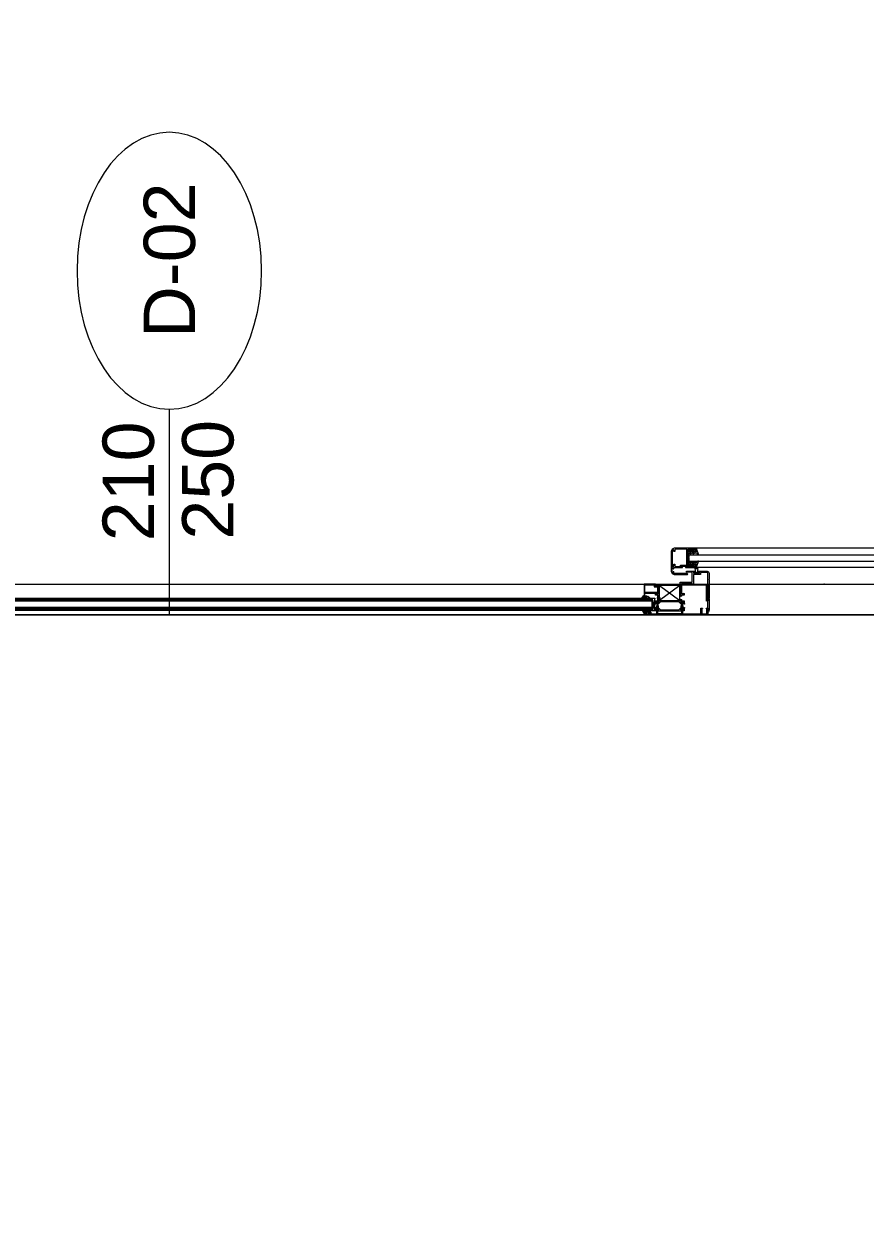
# Model space of a CAD drawing. Extents: x -1299 to 23780, y -3010 to 8106.
# Drawn here: x 20574.3 to 20738.2, y 2246.8 to 2480 of the extents above; entities that cross this region are included whole.
import ezdxf
from ezdxf.enums import TextEntityAlignment as Align
from ezdxf.xclip import XClip

# ---------------------------------------------------------------- set-up
doc = ezdxf.new("R2010")
doc.units = 0
doc.header["$LTSCALE"] = 25
doc.header["$MEASUREMENT"] = 0
doc.header["$XCLIPFRAME"] = 0
doc.layers.get('0').update_dxf_attribs({"color": 9, "lineweight": 9})
for name, color, linetype, lineweight in [('06C', 9, 'Continuous', 9), ('06D', 9, 'Continuous', 9), ('09', 9, 'Continuous', 9), ('10', 9, 'Continuous', 9), ('15', 9, 'Continuous', 9), ('22', 8, 'Continuous', 9), ('35', 9, 'Continuous', 9), ('40', 9, 'Continuous', 9), ('40B', 9, 'Continuous', 9), ('KHZEP1$0$ESTUDIO', 9, 'Continuous', 9)]:
    doc.layers.add(name, color=color, linetype=linetype, lineweight=lineweight)
doc.styles.add('Arial', font='arial.ttf', dxfattribs={"height": 2.5})
doc.styles.add('DEBI-BLOCK', font='arial.ttf', dxfattribs={"width": 0.8})
pattern_1 = [(45, (-20803.0235, -2385.420697), (-0.01767766953, 0.05303300859), [0, -0.05])]

# ---------------------------------------------------------------- blocks, each defined once
blk = doc.blocks.new('p-m-mekanik')
at = {"layer": '40'}
blk.add_lwpolyline([(1289.75, 170.69, 0.000003), (1289.75, 257.22)], format="xyb", dxfattribs=at)
at = {"style": 'DEBI-BLOCK', "width": 0.75, "flags": 8}
for tag, p in [('-', (399.97, 1627.23)), ('-', (251.72, 1361.56)), ('-', (3296.35, 465.16)), ('DEBI', (3296.35, 452.46))]:
    blk.add_attdef(tag, text='', height=13, rotation=90, dxfattribs=at).set_placement(p, align=Align.BOTTOM_RIGHT)
at = {"style": 'DEBI-BLOCK', "width": 0.75, "flags": 9}
for p in [(402.57, 1610.63), (3298.95, 448.56)]:
    blk.add_attdef('ID', text='', height=3.9, rotation=90, dxfattribs=at).set_placement(p, align=Align.MIDDLE)
at = {"style": 'DEBI-BLOCK', "width": 0.75, "flags": 8}
blk.add_attdef('KESITY', text='', height=13, rotation=90, dxfattribs=at).set_placement((3279.01, 503.33), align=Align.TOP_LEFT)
at = {"style": 'DEBI-BLOCK', "width": 0.8, "flags": 8}
blk.add_attdef('X', text='', height=13, rotation=90, dxfattribs=at).set_placement((3279.01, 499.49), align=Align.TOP_CENTER)
at = {"style": 'DEBI-BLOCK', "width": 0.75, "flags": 8}
blk.add_attdef('KESITX', text='', height=13, rotation=90, dxfattribs=at).set_placement((3279.01, 495.54), align=Align.TOP_RIGHT)
blk = doc.blocks.new('0_doorno')
blk.add_lwpolyline([(4.5, 0), (12.5, 0)])
blk.add_ellipse((-0.891, 0), major_axis=(-5.391, 0), ratio=0.666667)
at = {"style": 'Arial'}
blk.add_attdef('YUKSEKLIK', text='', height=2, dxfattribs=at).set_placement((5, 12.3), align=Align.TOP_LEFT)
blk.add_attdef('KAPINO', text='', height=2, dxfattribs=at).set_placement((0, 0), align=Align.MIDDLE)
blk.add_attdef('GENISLIK', text='', height=2, dxfattribs=at).set_placement((5, -3.789), align=Align.BOTTOM_LEFT)
blk = doc.blocks.new('KAPI KODLARI ÇATI KATI')
at = {"layer": '22'}
ref = blk.add_blockref('0_doorno', (20602.65, 2427.5), dxfattribs=dict(at, xscale=-5, yscale=5, zscale=5, rotation=90))
ref.add_attrib('KAPINO', 'D-02', dxfattribs={"layer": '0', "height": 10, "rotation": 90, "style": 'Arial'}).set_placement((20602.66, 2434.01), align=Align.MIDDLE)
ref.add_attrib('GENISLIK', '210', dxfattribs={"layer": '0', "height": 10, "rotation": 90, "style": 'Arial'}).set_placement((20602.65, 2379.33), align=Align.BOTTOM_LEFT)
ref.add_attrib('YUKSEKLIK', '250', dxfattribs={"layer": '0', "height": 10, "rotation": 90, "style": 'Arial'}).set_placement((20605.15, 2379.63), align=Align.TOP_LEFT)
blk = doc.blocks.new('KHZEP1', base_point=(541, 362.5))
for p, q in [((341.3, 344.2), (340.2, 337.9)), ((340.2, 337.9), (344.3, 337.9)), ((344.3, 337.9), (343.4, 344.2))]:
    blk.add_line(p, q)
at = {"linetype": 'Continuous', "flags": 128}
blk.add_lwpolyline([(344.3, 344), (344.3, 342.5), (358.8, 342.5, 0.414214), (361.8, 345.5), (361.8, 354.5), (361.3, 355), (361.8, 355.5), (361.8, 384), (361.3, 384.5), (361.8, 385), (361.8, 402.5), (360.9, 405.7, 0.344151), (360, 406.5), (359.8, 406.5), (359.8, 345.5, -0.414214), (358.8, 344.5), (348.8, 344.5), (348.8, 346.5, 0.414214), (347.8, 347.5), (337.8, 347.5), (337.8, 362.5), (335.8, 362.5), (335.8, 361.5), (318.8, 361.5), (318.8, 362.5), (316.8, 362.5), (316.8, 359.5), (321.3, 359.5), (321.8, 360), (322.3, 359.5), (335.8, 359.5), (335.8, 344), (326.8, 344), (326.8, 342.5), (340.3, 342.5), (340.3, 344), (337.8, 344), (337.8, 345.3), (346.8, 345.3), (346.8, 344)], format="xyb", close=True, dxfattribs=at)
blk.add_lwpolyline([(339, 345.3), (339, 344.2), (345.5, 344.2), (345.5, 345.3)], close=True)
at = {"layer": 'KHZEP1$0$ESTUDIO'}
blk.add_point((541, 362.5), dxfattribs=at)
blk = doc.blocks.new('p-fk-01')
at = {"layer": '10'}
for p, q in [((1.93, -8.57), (2.04, -7.79)), ((2.45, -8.57), (1.93, -8.57)), ((2.31, -7.79), (2.45, -8.57))]:
    blk.add_line(p, q, dxfattribs=at)
for points in [[(1.94, -7.81), (1.94, -8), (0.12, -8, -0.414214), (-0.25, -7.62), (-0.25, -6.5), (-0.19, -6.44), (-0.25, -6.38), (-0.25, -2.81), (-0.19, -2.75), (-0.25, -2.69), (-0.25, -0.5), (-0.15, -0.09, -0.344151), (-0.03, 0), (0, 0), (0, -7.62, 0.414214), (0.12, -7.75), (1.38, -7.75), (1.38, -7.5, -0.414214), (1.5, -7.38), (2.75, -7.38), (2.75, -5.5), (3, -5.5), (3, -5.62), (5.12, -5.62), (5.12, -5.5), (5.37, -5.5), (5.37, -5.88), (4.81, -5.88), (4.75, -5.81), (4.69, -5.88), (3, -5.88), (3, -7.81), (4.12, -7.81), (4.12, -8), (2.44, -8), (2.44, -7.81), (2.75, -7.81), (2.75, -7.65), (1.62, -7.65), (1.62, -7.81)], [(-202.12, -12.25), (-202.12, -12.5), (-206.37, -12.5, -0.414214), (-207.12, -11.75), (-207.12, -10.69), (-207.06, -10.62), (-207.12, -10.56), (-207.12, -9.31), (-207.06, -9.25), (-207.12, -9.19), (-207.12, -8.12, -0.414214), (-206.37, -7.38), (-203.97, -7.38, -1), (-203.97, -7.56), (-206.37, -7.56, 0.085164), (-206.56, -7.59), (-206.56, -7.87, -1), (-206.69, -7.87), (-206.69, -7.72, 0.63755), (-206.74, -7.69, 0.221337), (-206.94, -8.12), (-206.94, -8.62, 1), (-206.69, -8.62), (-206.69, -8.56, -1), (-206.56, -8.56), (-206.56, -8.62, 0.414214), (-206.44, -8.75), (-204.94, -8.75, -1), (-204.94, -8.87), (-205.06, -8.87, 1), (-205.06, -9), (-204.63, -9), (-204.59, -9.04), (-204.56, -9), (-204.12, -9, 1), (-204.12, -8.87), (-204.25, -8.87, -1), (-204.25, -8.75), (-202.12, -8.75), (-202.12, -9, -0.414214), (-202.25, -9.12), (-202.37, -9.12), (-202.37, -9, 0.414214), (-202.44, -8.94), (-203, -8.94), (-203, -9, -0.414214), (-203.12, -9.12), (-203.25, -9.12), (-203.25, -9, 0.414214), (-203.31, -8.94), (-203.81, -8.94, 0.414214), (-203.87, -9), (-203.87, -12.25, 0.414214), (-203.81, -12.31), (-203.31, -12.31, 0.414214), (-203.25, -12.25), (-203.25, -12.12), (-203.12, -12.12, -0.414214), (-203, -12.25), (-203, -12.31), (-202.44, -12.31, 0.414214), (-202.37, -12.25), (-202.37, -12.12), (-202.25, -12.12, -0.414214)], [(-206.78, -12.14, -0.196262), (-206.94, -11.75), (-206.94, -9.06, -0.414214), (-206.81, -8.94), (-206.69, -8.94, -0.414214), (-206.56, -9.06), (-206.56, -9.37), (-206.37, -9.37), (-206.37, -9.06, -0.414214), (-206.25, -8.94), (-205.37, -8.94, -0.414214), (-205.31, -9), (-205.31, -9.12, 0.414214), (-205.25, -9.19), (-204.19, -9.19, -0.414214), (-204.06, -9.31), (-204.06, -12.19, -0.414214), (-204.19, -12.31), (-206.25, -12.31, -0.414214), (-206.37, -12.19), (-206.37, -11.87), (-206.56, -11.87), (-206.56, -12.06, -0.671875)], [(-202.29, -12.37, -0.414214), (-202.31, -12.35), (-202.31, -12.25), (-202.44, -12.25), (-202.44, -12.37), (-202.75, -12.25), (-203.5, -12.25), (-203.81, -11.94), (-203.81, -11.75), (-203.87, -11.69), (-203.81, -11.62), (-203.81, -11.56), (-203.87, -11.5), (-203.81, -11.44), (-203.81, -11.37), (-203.87, -11.31), (-203.81, -11.25), (-203.81, -11.19), (-203.87, -11.12), (-203.81, -11.06), (-203.81, -10.79, -0.377964), (-203.81, -10.46), (-203.81, -9.94), (-203.87, -9.87), (-203.81, -9.81), (-203.81, -9.31), (-203.5, -9), (-202.75, -9), (-202.44, -8.87), (-202.44, -9), (-202.31, -9), (-202.31, -8.9, -0.414214), (-202.29, -8.87), (-202.26, -8.87, -0.339454), (-202.08, -9.01), (-201.81, -9.89, -1), (-201.98, -9.94), (-201.99, -9.89, 0.330788), (-202.35, -9.62), (-202.56, -9.62), (-202.8, -9.86, -1), (-202.87, -9.78), (-202.72, -9.62), (-203.06, -9.62), (-203.3, -9.86, -1), (-203.37, -9.78), (-203.22, -9.62), (-203.62, -9.62), (-203.62, -10.46, 0.377964), (-203.62, -10.79), (-203.62, -11.62), (-203.22, -11.62), (-203.37, -11.47, -1), (-203.3, -11.39), (-203.06, -11.62), (-202.72, -11.62), (-202.87, -11.47, -1), (-202.8, -11.39), (-202.56, -11.62), (-202.35, -11.62, 0.330788), (-201.99, -11.36), (-201.98, -11.31, -1), (-201.81, -11.36), (-202.08, -12.24, -0.339454), (-202.26, -12.37)], [(-104.84, -8.87, -0.414214), (-104.81, -8.9), (-104.81, -9), (-104.69, -9), (-104.69, -8.87), (-104.37, -9), (-103.62, -9), (-103.31, -9.31), (-103.31, -9.5), (-103.25, -9.56), (-103.31, -9.62), (-103.31, -9.69), (-103.25, -9.75), (-103.31, -9.81), (-103.31, -9.87), (-103.25, -9.94), (-103.31, -10), (-103.31, -10.06), (-103.25, -10.12), (-103.31, -10.19), (-103.31, -10.46, -0.377964), (-103.31, -10.79), (-103.31, -11.31), (-103.25, -11.37), (-103.31, -11.44), (-103.31, -11.94), (-103.62, -12.25), (-104.37, -12.25), (-104.69, -12.37), (-104.69, -12.25), (-104.81, -12.25), (-104.81, -12.35, -0.414214), (-104.84, -12.37), (-104.87, -12.37, -0.339454), (-105.05, -12.24), (-105.31, -11.36, -1), (-105.14, -11.31), (-105.13, -11.36, 0.330788), (-104.77, -11.62), (-104.56, -11.62), (-104.33, -11.39, -1), (-104.25, -11.47), (-104.41, -11.62), (-104.06, -11.62), (-103.83, -11.39, -1), (-103.75, -11.47), (-103.91, -11.62), (-103.5, -11.62), (-103.5, -10.79, 0.377964), (-103.5, -10.46), (-103.5, -9.62), (-103.91, -9.62), (-103.75, -9.78, -1), (-103.83, -9.86), (-104.06, -9.62), (-104.41, -9.62), (-104.25, -9.78, -1), (-104.33, -9.86), (-104.56, -9.62), (-104.77, -9.62, 0.330788), (-105.13, -9.89), (-105.14, -9.94, -1), (-105.31, -9.89), (-105.05, -9.01, -0.339454), (-104.87, -8.87)], [(-103.31, -12.31), (-103.81, -12.31, -0.414214), (-103.87, -12.25), (-103.87, -12.12), (-104, -12.12, 0.414214), (-104.12, -12.25), (-104.12, -12.31), (-104.69, -12.31, -0.414214), (-104.75, -12.25), (-104.75, -12.12), (-104.87, -12.12, 0.414214), (-105, -12.25), (-105, -12.5), (-100.74, -12.5, 0.365977), (-100, -11.87), (-100.5, -11.87), (-100.5, -11.53, 0.414214), (-100.56, -11.47), (-100.62, -11.47, 0.414214), (-100.69, -11.53), (-100.69, -11.69), (-101.06, -11.69), (-101.06, -11.31, 0.414214), (-101.12, -11.25), (-101.19, -11.25, 0.414214), (-101.25, -11.31), (-101.25, -11.49), (-101.21, -11.53), (-101.25, -11.57), (-101.25, -11.75, 0.414214), (-101.12, -11.87), (-100.75, -11.87, -0.414214), (-100.69, -11.94, 0.414214), (-100.56, -12.06), (-100.51, -12.06, -0.760399), (-100.48, -12.18, -0.136106), (-100.74, -12.25), (-102.81, -12.25, -0.414214), (-102.94, -12.12), (-102.94, -9.12, -0.414214), (-102.81, -9), (-100.74, -9, -0.136106), (-100.48, -9.07, -0.760399), (-100.51, -9.19), (-100.56, -9.19, 0.414214), (-100.69, -9.31, -0.414214), (-100.75, -9.37), (-101.12, -9.37, 0.414214), (-101.25, -9.5), (-101.25, -9.94, 0.414214), (-101.19, -10), (-101.12, -10, 0.414214), (-101.06, -9.94), (-101.06, -9.56), (-100.69, -9.56), (-100.69, -9.72, 0.414214), (-100.62, -9.78), (-100.56, -9.78, 0.414214), (-100.5, -9.72), (-100.5, -9.37), (-100, -9.37, 0.365977), (-100.74, -8.75), (-105, -8.75), (-105, -9, 0.414214), (-104.87, -9.12), (-104.75, -9.12), (-104.75, -9, -0.414214), (-104.69, -8.94), (-104.12, -8.94), (-104.12, -9, 0.414214), (-104, -9.12), (-103.87, -9.12), (-103.87, -9, -0.414214), (-103.81, -8.94), (-103.31, -8.94, -0.414214), (-103.25, -9), (-103.25, -12.25, -0.414214)], [(-96.69, -12.31), (-96.19, -12.31, 0.414214), (-96.12, -12.25), (-96.12, -12.12), (-96, -12.12, -0.414214), (-95.87, -12.25), (-95.87, -12.31), (-95.31, -12.31, 0.414214), (-95.25, -12.25), (-95.25, -12.12), (-95.12, -12.12, -0.414214), (-95, -12.25), (-95, -12.5), (-99.26, -12.5, -0.365977), (-100, -11.87), (-99.5, -11.87), (-99.5, -11.53, -0.414214), (-99.44, -11.47), (-99.37, -11.47, -0.414214), (-99.31, -11.53), (-99.31, -11.69), (-98.94, -11.69), (-98.94, -11.31, -0.414214), (-98.87, -11.25), (-98.81, -11.25, -0.414214), (-98.75, -11.31), (-98.75, -11.49), (-98.79, -11.53), (-98.75, -11.57), (-98.75, -11.75, -0.414214), (-98.87, -11.87), (-99.25, -11.87, 0.414214), (-99.31, -11.94, -0.414214), (-99.44, -12.06), (-99.49, -12.06, 0.760399), (-99.52, -12.18, 0.136106), (-99.26, -12.25), (-97.19, -12.25, 0.414214), (-97.06, -12.12), (-97.06, -9.12, 0.414214), (-97.19, -9), (-99.26, -9, 0.136106), (-99.52, -9.07, 0.760399), (-99.49, -9.19), (-99.44, -9.19, -0.414214), (-99.31, -9.31, 0.414214), (-99.25, -9.37), (-98.87, -9.37, -0.414214), (-98.75, -9.5), (-98.75, -9.94, -0.414214), (-98.81, -10), (-98.87, -10, -0.414214), (-98.94, -9.94), (-98.94, -9.56), (-99.31, -9.56), (-99.31, -9.72, -0.414214), (-99.37, -9.78), (-99.44, -9.78, -0.414214), (-99.5, -9.72), (-99.5, -9.37), (-100, -9.37, -0.365977), (-99.26, -8.75), (-95, -8.75), (-95, -9, -0.414214), (-95.12, -9.12), (-95.25, -9.12), (-95.25, -9, 0.414214), (-95.31, -8.94), (-95.87, -8.94), (-95.87, -9, -0.414214), (-96, -9.12), (-96.12, -9.12), (-96.12, -9, 0.414214), (-96.19, -8.94), (-96.69, -8.94, 0.414214), (-96.75, -9), (-96.75, -12.25, 0.414214)], [(-95.16, -12.37, -0.414214), (-95.19, -12.35), (-95.19, -12.25), (-95.31, -12.25), (-95.31, -12.37), (-95.62, -12.25), (-96.37, -12.25), (-96.69, -11.94), (-96.69, -11.75), (-96.75, -11.69), (-96.69, -11.62), (-96.69, -11.56), (-96.75, -11.5), (-96.69, -11.44), (-96.69, -11.37), (-96.75, -11.31), (-96.69, -11.25), (-96.69, -11.19), (-96.75, -11.12), (-96.69, -11.06), (-96.69, -10.79, -0.377964), (-96.69, -10.46), (-96.69, -9.94), (-96.75, -9.87), (-96.69, -9.81), (-96.69, -9.31), (-96.37, -9), (-95.62, -9), (-95.31, -8.87), (-95.31, -9), (-95.19, -9), (-95.19, -8.9, -0.414214), (-95.16, -8.87), (-95.13, -8.87, -0.339454), (-94.95, -9.01), (-94.69, -9.89, -1), (-94.86, -9.94), (-94.87, -9.89, 0.330788), (-95.23, -9.62), (-95.44, -9.62), (-95.67, -9.86, -1), (-95.75, -9.78), (-95.59, -9.62), (-95.94, -9.62), (-96.17, -9.86, -1), (-96.25, -9.78), (-96.09, -9.62), (-96.5, -9.62), (-96.5, -10.46, 0.377964), (-96.5, -10.79), (-96.5, -11.62), (-96.09, -11.62), (-96.25, -11.47, -1), (-96.17, -11.39), (-95.94, -11.62), (-95.59, -11.62), (-95.75, -11.47, -1), (-95.67, -11.39), (-95.44, -11.62), (-95.23, -11.62, 0.330788), (-94.87, -11.36), (-94.86, -11.31, -1), (-94.69, -11.36), (-94.95, -12.24, -0.339454), (-95.13, -12.37)], [(2.29, -8.87, -0.414214), (2.31, -8.9), (2.31, -9), (2.44, -9), (2.44, -8.87), (2.75, -9), (3.5, -9), (3.81, -9.31), (3.81, -9.5), (3.87, -9.56), (3.81, -9.62), (3.81, -9.69), (3.87, -9.75), (3.81, -9.81), (3.81, -9.87), (3.87, -9.94), (3.81, -10), (3.81, -10.06), (3.87, -10.12), (3.81, -10.19), (3.81, -10.46, -0.377964), (3.81, -10.79), (3.81, -11.31), (3.87, -11.37), (3.81, -11.44), (3.81, -11.94), (3.5, -12.25), (2.75, -12.25), (2.44, -12.37), (2.44, -12.25), (2.31, -12.25), (2.31, -12.35, -0.414214), (2.29, -12.37), (2.26, -12.37, -0.339454), (2.08, -12.24), (1.81, -11.36, -1), (1.98, -11.31), (1.99, -11.36, 0.330788), (2.35, -11.62), (2.56, -11.62), (2.8, -11.39, -1), (2.87, -11.47), (2.72, -11.62), (3.06, -11.62), (3.3, -11.39, -1), (3.37, -11.47), (3.22, -11.62), (3.62, -11.62), (3.62, -10.79, 0.377964), (3.62, -10.46), (3.62, -9.62), (3.22, -9.62), (3.37, -9.78, -1), (3.3, -9.86), (3.06, -9.62), (2.72, -9.62), (2.87, -9.78, -1), (2.8, -9.86), (2.56, -9.62), (2.35, -9.62, 0.330788), (1.99, -9.89), (1.98, -9.94, -1), (1.81, -9.89), (2.08, -9.01, -0.339454), (2.26, -8.87)], [(2.12, -12.25), (2.12, -12.5), (6.37, -12.5, 0.414214), (7.12, -11.75), (7.12, -10.69), (7.06, -10.62), (7.12, -10.56), (7.12, -9.31), (7.06, -9.25), (7.12, -9.19), (7.12, -8.12, 0.414214), (6.37, -7.38), (3.97, -7.38, 1), (3.97, -7.56), (6.37, -7.56, -0.085164), (6.56, -7.59), (6.56, -7.87, 1), (6.69, -7.87), (6.69, -7.72, -0.63755), (6.74, -7.69, -0.221337), (6.94, -8.12), (6.94, -8.62, -1), (6.69, -8.62), (6.69, -8.56, 1), (6.56, -8.56), (6.56, -8.62, -0.414214), (6.44, -8.75), (4.94, -8.75, 1), (4.94, -8.87), (5.06, -8.87, -1), (5.06, -9), (4.63, -9), (4.59, -9.04), (4.56, -9), (4.12, -9, -1), (4.12, -8.87), (4.25, -8.87, 1), (4.25, -8.75), (2.12, -8.75), (2.12, -9, 0.414214), (2.25, -9.12), (2.37, -9.12), (2.37, -9, -0.414214), (2.44, -8.94), (3, -8.94), (3, -9, 0.414214), (3.12, -9.12), (3.25, -9.12), (3.25, -9, -0.414214), (3.31, -8.94), (3.81, -8.94, -0.414214), (3.87, -9), (3.87, -12.25, -0.414214), (3.81, -12.31), (3.31, -12.31, -0.414214), (3.25, -12.25), (3.25, -12.12), (3.12, -12.12, 0.414214), (3, -12.25), (3, -12.31), (2.44, -12.31, -0.414214), (2.37, -12.25), (2.37, -12.12), (2.25, -12.12, 0.414214)], [(6.78, -12.14, 0.196262), (6.94, -11.75), (6.94, -9.06, 0.414214), (6.81, -8.94), (6.69, -8.94, 0.414214), (6.56, -9.06), (6.56, -9.37), (6.37, -9.37), (6.37, -9.06, 0.414214), (6.25, -8.94), (5.37, -8.94, 0.414214), (5.31, -9), (5.31, -9.12, -0.414214), (5.25, -9.19), (4.19, -9.19, 0.414214), (4.06, -9.31), (4.06, -12.19, 0.414214), (4.19, -12.31), (6.25, -12.31, 0.414214), (6.37, -12.19), (6.37, -11.87), (6.56, -11.87), (6.56, -12.06, 0.671875)]]:
    blk.add_lwpolyline(points, format="xyb", close=True, dxfattribs=at)
for points in [[(-203.56, -9.31), (-203.56, -9.44), (-203.19, -9.44), (-203.19, -9.19), (-203.44, -9.19)], [(-203.03, -9.44), (-202.66, -9.44), (-202.66, -9.19), (-203.03, -9.19)], [(-202.5, -9.44), (-202.12, -9.44), (-202.19, -9.19), (-202.5, -9.19)], [(-105, -9.44), (-104.62, -9.44), (-104.62, -9.19), (-104.93, -9.19)], [(-104.47, -9.44), (-104.09, -9.44), (-104.09, -9.19), (-104.47, -9.19)], [(-103.69, -9.19), (-103.56, -9.31), (-103.56, -9.44), (-103.94, -9.44), (-103.94, -9.19)], [(-96.44, -9.31), (-96.44, -9.44), (-96.06, -9.44), (-96.06, -9.19), (-96.31, -9.19)], [(-95.91, -9.44), (-95.53, -9.44), (-95.53, -9.19), (-95.91, -9.19)], [(-95.37, -9.44), (-95, -9.44), (-95.07, -9.19), (-95.37, -9.19)], [(2.6, -7.65), (2.6, -7.79), (1.78, -7.79), (1.78, -7.65)], [(2.12, -9.44), (2.5, -9.44), (2.5, -9.19), (2.19, -9.19)], [(2.66, -9.44), (3.03, -9.44), (3.03, -9.19), (2.66, -9.19)], [(3.44, -9.19), (3.56, -9.31), (3.56, -9.44), (3.19, -9.44), (3.19, -9.19)], [(-99.79, -10.54), (-99.72, -10.51), (-99.61, -10.47), (-99.54, -10.41), (-99.51, -10.36), (-99.52, -10.3), (-100.09, -9.86), (-100.09, -9.41), (-100.47, -9.41), (-100.47, -9.86), (-100.72, -9.86), (-100.72, -9.63), (-100.75, -9.62), (-100.8, -9.63), (-101.04, -9.88), (-101.04, -11.44), (-100.8, -11.68), (-100.75, -11.69), (-100.72, -11.68), (-100.72, -11.46), (-100.47, -11.46), (-100.47, -11.84), (-100.09, -11.84), (-100.04, -11.56), (-100.04, -11.37), (-100.21, -11.33), (-100.39, -11.26), (-100.47, -11.21), (-100.57, -11.1), (-100.65, -10.98), (-100.66, -10.89), (-100.65, -10.77), (-100.61, -10.7), (-100.54, -10.67), (-100.19, -10.64), (-99.93, -10.58)], [(-100.21, -10.71), (-100.28, -10.74), (-100.39, -10.78), (-100.46, -10.84), (-100.49, -10.89), (-100.48, -10.95), (-99.91, -11.39), (-99.91, -11.84), (-99.53, -11.84), (-99.53, -11.39), (-99.28, -11.39), (-99.28, -11.62), (-99.25, -11.63), (-99.2, -11.62), (-98.96, -11.37), (-98.96, -9.81), (-99.2, -9.57), (-99.25, -9.56), (-99.28, -9.57), (-99.28, -9.79), (-99.53, -9.79), (-99.53, -9.41), (-99.91, -9.41), (-99.96, -9.69), (-99.96, -9.88), (-99.79, -9.92), (-99.61, -9.99), (-99.53, -10.04), (-99.43, -10.15), (-99.35, -10.27), (-99.34, -10.36), (-99.35, -10.48), (-99.39, -10.55), (-99.46, -10.58), (-99.81, -10.61), (-100.07, -10.67)], [(-203.44, -12.06), (-203.56, -11.94), (-203.56, -11.81), (-203.19, -11.81), (-203.19, -12.06)], [(-202.66, -11.81), (-203.03, -11.81), (-203.03, -12.06), (-202.66, -12.06)], [(-202.12, -11.81), (-202.5, -11.81), (-202.5, -12.06), (-202.19, -12.06)], [(-104.62, -11.81), (-105, -11.81), (-104.93, -12.06), (-104.62, -12.06)], [(-104.09, -11.81), (-104.47, -11.81), (-104.47, -12.06), (-104.09, -12.06)], [(-103.56, -11.94), (-103.56, -11.81), (-103.94, -11.81), (-103.94, -12.06), (-103.69, -12.06)], [(-96.31, -12.06), (-96.44, -11.94), (-96.44, -11.81), (-96.06, -11.81), (-96.06, -12.06)], [(-95.53, -11.81), (-95.91, -11.81), (-95.91, -12.06), (-95.53, -12.06)], [(-95, -11.81), (-95.37, -11.81), (-95.37, -12.06), (-95.07, -12.06)], [(2.5, -11.81), (2.12, -11.81), (2.19, -12.06), (2.5, -12.06)], [(3.03, -11.81), (2.66, -11.81), (2.66, -12.06), (3.03, -12.06)], [(3.56, -11.94), (3.56, -11.81), (3.19, -11.81), (3.19, -12.06), (3.44, -12.06)]]:
    blk.add_lwpolyline(points, close=True, dxfattribs=at)
at = {"layer": '15'}
for p, q in [((-105, -8.75), (-202.12, -8.75)), ((-95, -8.75), (2.12, -8.75)), ((-203.48, -9.98), (-103.62, -9.98)), ((-203.48, -11.23), (-103.62, -11.23)), ((-103.62, -9.98), (-103.62, -11.23)), ((-96.38, -9.98), (-96.38, -11.23)), ((3.48, -9.98), (-96.38, -9.98)), ((3.48, -11.23), (-96.38, -11.23)), ((3.48, -9.98), (3.48, -11.23)), ((-105, -12.5), (-202.12, -12.5)), ((-95, -12.5), (2.12, -12.5))]:
    blk.add_line(p, q, dxfattribs=at)
at = {"layer": '10', "xscale": 0.125, "yscale": 0.125, "zscale": 0.125}
blk.add_blockref('KHZEP1', (-177.34, -5.5), dxfattribs=at)
blk = doc.blocks.new('*U174')
at = {"layer": '09'}
h = blk.add_hatch(dxfattribs=at)
h.set_pattern_fill('_USER', color=256, scale=0.2, style=0, pattern_type=0)
h.set_pattern_definition([(0, (187.36, -0.4), (0, -0.2), [])])
h.paths.add_polyline_path([(0, -0.6), (187.36, -0.6), (187.36, 0), (0, 0)])
h = blk.add_hatch(dxfattribs=at)
h.set_pattern_fill('_USER', color=256, scale=0.2, style=0, pattern_type=0)
h.set_pattern_definition([(0, (187.36, -2.1), (0, -0.2), [])])
h.paths.add_polyline_path([(0, -2.4), (187.36, -2.4), (187.36, -1.8), (0, -1.8)])
at = {"layer": '15'}
for points in [[(0, -0.6), (187.36, -0.6), (187.36, 0), (0, 0)], [(0, -2.4), (187.36, -2.4), (187.36, -1.8), (0, -1.8)]]:
    blk.add_lwpolyline(points, close=True, dxfattribs=at)
blk = doc.blocks.new('*X151')
for p, q in [((1, 6.3), (1.3, 6.6)), ((3.8, 3.3), (1.2, 5.9)), ((1.6, 5.1), (2.3, 5.9)), ((2.2, 4), (3.3, 5)), ((2.9, 2.9), (4.9, 4.9)), ((3.7, 1.9), (3.8, 2)), ((5.3, 3.5), (3.9, 4.9)), ((4.8, 5.8), (4.1, 6.6)), ((4.2, 5.9), (4.8, 6.6)), ((5.3, 3.5), (6.7, 4.9)), ((5.7, 5.7), (6.5, 6.5)), ((8.4, 2.2), (5.7, 4.9)), ((6.8, 5.6), (5.9, 6.5)), ((7.8, 1), (6.5, 2.3)), ((6.7, 1.4), (10.4, 5.1)), ((6.8, 3.3), (8.4, 4.9)), ((7.2, 0.1), (7.8, 0.7)), ((7.3, 5.5), (8.2, 6.4)), ((9.5, 2.9), (7.5, 4.9)), ((8.8, 5.3), (7.7, 6.4)), ((8.8, 5.3), (9.6, 6)), ((11.4, 2.8), (9.1, 5.1)), ((10.1, 3), (12, 4.9)), ((14.1, 1.8), (11, 4.9)), ((11.8, 5.9), (11.1, 6.6)), ((11.3, 6), (11.9, 6.6)), ((11.5, 2.7), (13.7, 4.9)), ((12.4, 1.8), (13.8, 3.2)), ((13.6, 0.6), (12.6, 1.6)), ((12.8, 5.8), (13.6, 6.5)), ((14.2, 3.5), (12.8, 4.9)), ((12.8, 0.5), (14, 1.6)), ((13.8, 5.7), (12.9, 6.6)), ((14.1, 3.5), (16.5, 5.9)), ((14.4, 5.6), (15.3, 6.5)), ((15.8, 3.6), (14.5, 4.9)), ((16.7, 4.5), (14.7, 6.5)), ((16.1, 3.7), (16.6, 4.2))]:
    blk.add_line(p, q)
blk = doc.blocks.new('*X150')
for p, q in [((0.6, 14.7), (1.1, 15.2)), ((4.5, 11.4), (0.8, 15.2)), ((1.3, 0.4), (0.9, 0.9)), ((1, 13.3), (2.1, 14.5)), ((3.3, 10.8), (1, 13.1)), ((1, 1), (3.1, 3.1)), ((1.1, 8.1), (1.6, 8.6)), ((1.3, 11.9), (3.2, 13.8)), ((2, 1.5), (1.5, 2.1)), ((1.6, 10.4), (4.2, 13)), ((4.5, 7.9), (1.6, 10.8)), ((1.9, 8.9), (3.3, 10.4)), ((1.9, 7.2), (3.6, 8.9)), ((4.5, 6.1), (1.9, 8.7)), ((2.7, 2.6), (2, 3.3)), ((4, 4.8), (2.5, 6.4)), ((2.5, 4.3), (4.6, 6.3)), ((2.6, 6.1), (4.4, 8)), ((3.4, 3.6), (2.6, 4.5)), ((4.3, 11.4), (5.2, 12.2))]:
    blk.add_line(p, q)
blk = doc.blocks.new('k-p-02')
at = {"layer": '06D'}
h = blk.add_hatch(dxfattribs=at)
h.set_pattern_fill('DOTS', color=256, scale=0.8, angle=45, style=0)
h.set_pattern_definition(pattern_1)
h.paths.add_polyline_path([(-419.62, -3.57), (-419.62, -4.15), (-419.52, -4.32), (-420.02, -4.32), (-419.92, -4.15), (-419.92, -3.57), (-419.92, -2.99), (-420.02, -2.83), (-419.52, -2.83), (-419.62, -2.99)])
h = blk.add_hatch(dxfattribs=at)
h.set_pattern_fill('DOTS', color=256, scale=0.8, angle=45, style=0)
h.set_pattern_definition(pattern_1)
h.paths.add_polyline_path([(-414.85, -4.16), (-414.75, -4.33), (-415.25, -4.33), (-415.15, -4.16), (-415.15, -3.58), (-415.15, -3), (-415.25, -2.83), (-414.75, -2.83), (-414.85, -3), (-414.85, -3.58)])
at = {"layer": '09'}
h = blk.add_hatch(dxfattribs=at)
h.set_pattern_fill('ANSI31', color=256, scale=0.75, style=0)
h.set_pattern_definition([(45, (-20417.62092, -2376.32653), (-0.06629126074, 0.06629126074), [])])
h.paths.add_polyline_path([(-422.38, -5.33), (-422.38, -4.94), (-422.37, -4.94), (-422.36, -4.93), (-422.36, -4.78), (-422.14, -4.78, -0.414214), (-422.08, -4.84), (-422.08, -4.9), (-422.23, -4.9), (-422.23, -5.15), (-421.23, -5.15), (-421.23, -4.9), (-421.38, -4.9), (-421.38, -4.84, -0.414214), (-421.32, -4.78), (-421.08, -4.78), (-421.08, -5.13), (-419.88, -5.13), (-419.88, -4.53), (-420.18, -4.53), (-420.18, -4.18), (-420.15, -4.13), (-420.26, -4.01, -0.198912), (-420.27, -4), (-420.27, -3.95, -0.414214), (-420.25, -3.93), (-420.12, -3.93, -0.198912), (-420.1, -3.93), (-420.03, -4.01), (-419.99, -4.01, -0.198912), (-419.97, -4.01), (-419.93, -4.06), (-419.93, -4.08), (-420.03, -4.18), (-420.03, -4.28), (-420.03, -4.28, 1), (-420.03, -4.33), (-419.44, -4.33), (-419.59, -4.08), (-419.59, -4.06), (-419.57, -4.02, -0.267949), (-419.55, -4.01), (-419.5, -4.01), (-419.48, -4.01), (-419.17, -4.33), (-417.4, -4.33), (-415.57, -4.33), (-415.25, -4.01), (-415.24, -4.01), (-415.19, -4.01, -0.267949), (-415.17, -4.02), (-415.15, -4.05), (-415.15, -4.08), (-415.29, -4.33), (-414.7, -4.33, 1), (-414.7, -4.28), (-414.71, -4.28), (-414.71, -4.18), (-414.81, -4.08), (-414.81, -4.06), (-414.76, -4.01, -0.198912), (-414.75, -4.01), (-414.71, -4.01), (-414.63, -3.93, -0.198912), (-414.62, -3.93), (-414.49, -3.93, -0.414214), (-414.47, -3.95), (-414.47, -4, -0.198912), (-414.47, -4.01), (-414.59, -4.13), (-414.56, -4.18), (-414.56, -4.53), (-414.88, -4.53), (-414.88, -5.13), (-414.59, -5.13), (-414.59, -5.33), (-417.01, -5.33), (-417.4, -5.33)], flags=17)
h.paths.add_polyline_path([(-422.38, -5.33), (-422.38, -4.78), (-422.14, -4.78, -0.414214), (-422.08, -4.84), (-422.08, -4.9), (-422.23, -4.9), (-422.23, -5.15), (-421.23, -5.15), (-421.23, -4.9), (-421.38, -4.9), (-421.38, -4.84, -0.414214), (-421.32, -4.78), (-421.08, -4.78), (-421.08, -5.13), (-419.88, -5.13), (-419.88, -4.53), (-420.18, -4.53), (-420.18, -4.18), (-420.15, -4.13), (-420.26, -4.01, -0.198912), (-420.27, -4), (-420.27, -3.95, -0.414214), (-420.25, -3.93), (-420.12, -3.93, -0.198912), (-420.1, -3.93), (-420.03, -4.01), (-419.99, -4.01, -0.198912), (-419.97, -4.01), (-419.93, -4.06), (-419.93, -4.08), (-420.03, -4.18), (-420.03, -4.28), (-420.03, -4.28, 1), (-420.03, -4.33), (-419.44, -4.33), (-419.59, -4.08), (-419.59, -4.06), (-419.57, -4.02, -0.267949), (-419.55, -4.01), (-419.5, -4.01), (-419.48, -4.01), (-419.17, -4.33), (-417.4, -4.33), (-415.57, -4.33), (-415.25, -4.01), (-415.24, -4.01), (-415.19, -4.01, -0.267949), (-415.17, -4.02), (-415.15, -4.06), (-415.15, -4.08), (-415.29, -4.33), (-414.7, -4.33, 1), (-414.7, -4.28), (-414.71, -4.28), (-414.71, -4.18), (-414.81, -4.08), (-414.81, -4.06), (-414.76, -4.01, -0.198912), (-414.75, -4.01), (-414.71, -4.01), (-414.63, -3.93, -0.198912), (-414.62, -3.93), (-414.49, -3.93, -0.414214), (-414.47, -3.95), (-414.47, -4, -0.198912), (-414.47, -4.01), (-414.59, -4.13), (-414.56, -4.18), (-414.56, -4.53), (-414.88, -4.53), (-414.88, -5.13), (-414.59, -5.13), (-414.59, -5.33), (-417.01, -5.33), (-417.4, -5.33)], flags=17)
at = {"layer": '06C'}
for points in [[(-607.27, 0.67), (-422.44, 0.67)], [(-422.44, -5.33), (-607.26, -5.33)]]:
    blk.add_lwpolyline(points, dxfattribs=at)
at = {"layer": '06D'}
for p, q in [((-422.41, -4.92), (-422.67, -4.49)), ((-422.42, -4.64), (-422.59, -4.49)), ((-421.86, -4.64), (-422.42, -4.64)), ((-422.36, -4.53), (-422.33, -4.54)), ((-422.33, -4.54), (-422.29, -4.55)), ((-422.29, -4.55), (-421.89, -4.59)), ((-421.89, -4.59), (-421.86, -4.61)), ((-421.86, -4.61), (-421.85, -4.63)), ((-421.85, -4.63), (-421.86, -4.64)), ((-421.78, -4.54), (-421.81, -4.52)), ((-421.76, -4.55), (-421.78, -4.54)), ((-421.75, -4.58), (-421.76, -4.55)), ((-421.74, -4.6), (-421.75, -4.58)), ((-421.72, -4.62), (-421.74, -4.6)), ((-421.71, -4.63), (-421.72, -4.62)), ((-421.69, -4.64), (-421.71, -4.63)), ((-421.23, -4.64), (-421.69, -4.64)), ((-421.64, -4.53), (-421.6, -4.54)), ((-421.6, -4.54), (-421.22, -4.58)), ((-421.21, -4.64), (-421.23, -4.64)), ((-421.22, -4.58), (-421.2, -4.6)), ((-421.2, -4.62), (-421.21, -4.64)), ((-421.2, -4.6), (-421.2, -4.62)), ((-420.02, -2.82), (-419.92, -2.99)), ((-420.02, -2.82), (-419.52, -2.82)), ((-420.02, -4.32), (-419.92, -4.15)), ((-420.02, -4.32), (-419.52, -4.32)), ((-419.92, -2.99), (-419.92, -3.57)), ((-419.92, -4.15), (-419.92, -3.57)), ((-419.52, -2.82), (-419.62, -2.99)), ((-419.62, -3.57), (-419.62, -2.99)), ((-419.62, -3.57), (-419.62, -4.15)), ((-419.52, -4.32), (-419.62, -4.15)), ((-415.25, -2.83), (-414.75, -2.83)), ((-415.25, -2.83), (-415.15, -3)), ((-415.25, -4.33), (-415.15, -4.16)), ((-415.25, -4.33), (-414.75, -4.33)), ((-415.15, -3), (-415.15, -3.58)), ((-415.15, -4.16), (-415.15, -3.58)), ((-414.75, -2.83), (-414.85, -3)), ((-414.85, -3.58), (-414.85, -3)), ((-414.85, -3.58), (-414.85, -4.16)), ((-414.75, -4.33), (-414.85, -4.16)), ((-422.39, -4.94), (-422.41, -4.92)), ((-422.37, -4.94), (-422.39, -4.94)), ((-422.36, -4.93), (-422.37, -4.94)), ((-422.06, -4.78), (-422.36, -4.78)), ((-422.36, -4.78), (-422.36, -4.93)), ((-422.06, -4.9), (-422.11, -4.9)), ((-422.11, -4.9), (-422.04, -5.13)), ((-422.06, -4.9), (-422.06, -4.78)), ((-422.04, -5.13), (-422.02, -5.14)), ((-422.02, -5.14), (-422, -5.13)), ((-422, -5.13), (-421.98, -5.12)), ((-421.46, -5.14), (-421.48, -5.12)), ((-421.45, -5.14), (-421.46, -5.14)), ((-421.43, -5.13), (-421.45, -5.14)), ((-421.33, -4.9), (-421.43, -5.13)), ((-421.38, -4.9), (-421.38, -4.78)), ((-421.38, -4.78), (-421.23, -4.78)), ((-421.38, -4.9), (-421.33, -4.9))]:
    blk.add_line(p, q, dxfattribs=at)
blk.add_lwpolyline([(-422.05, -1.66), (-421.95, -1.64), (-421.79, -1.68), (-421.63, -1.76), (-421.3, -1.98), (-421.26, -2.02), (-421.28, -2.04), (-421.3, -2.04), (-421.71, -1.85), (-421.81, -1.84), (-421.93, -1.87), (-421.98, -1.92), (-422.03, -1.95), (-422.07, -2), (-422.11, -2.03), (-422.16, -2.05), (-422.18, -2.03), (-422.16, -2), (-422.13, -1.97), (-422.12, -1.94), (-422.13, -1.92), (-422.24, -1.94), (-422.38, -1.96), (-422.52, -2), (-422.68, -2.03), (-422.73, -2.05), (-422.76, -2.05), (-422.78, -2.03), (-422.78, -2), (-422.76, -1.96), (-422.46, -1.56), (-422.4, -1.56), (-422.4, -1.78), (-422.18, -1.78), (-422.08, -1.69), (-422.07, -1.68)], close=True, dxfattribs=at)
for centre, radius, start, end in [((-421.23, -4.63), 0.15, 270, 90), ((-421.73, -5.08), 0.253, 351.4886, 188.5114)]:
    blk.add_arc(centre, radius, start, end, dxfattribs=at)
at = {"layer": '09'}
for points in [[(-415.09, -1.72), (-415.29, -1.78)], [(-415.29, -2.26), (-415.09, -2.32)]]:
    blk.add_lwpolyline(points, dxfattribs=at)
at = {"layer": '10', "linetype": 'ByBlock'}
blk.add_line((-419.49, 0.47), (-419.49, -2.32), dxfattribs=at)
at = {"layer": '10'}
for p, q in [((-415.39, 0.35), (-419.39, 0.35)), ((-419.39, 0.35), (-415.39, -2.53)), ((-415.39, 0.35), (-419.39, -2.53)), ((-419.39, -2.53), (-419.39, 0.35)), ((-415.39, -2.53), (-415.39, 0.35)), ((-420.32, -4.47), (-420.82, -2.07)), ((-420.32, -2.07), (-420.82, -4.47)), ((-420.82, -4.47), (-420.82, -2.07)), ((-420.82, -2.07), (-420.32, -2.07)), ((-420.32, -4.47), (-420.32, -2.07)), ((-419.89, -2.02), (-419.2, -2.02)), ((-419.69, -1.57), (-419.69, -2.47)), ((-419.69, -1.77), (-419.49, -1.77)), ((-419.69, -2.27), (-419.49, -2.27)), ((-420.82, -4.47), (-420.32, -4.47)), ((-419.39, -2.53), (-415.39, -2.53))]:
    blk.add_line(p, q, dxfattribs=at)
for points in [[(-419.69, -1.01, 0.414214), (-419.74, -0.96), (-422.24, -0.96), (-422.24, 0.53), (-420.39, 0.53), (-420.39, 0.11), (-419.77, 0.11, 0.414214), (-419.72, 0.16), (-419.72, 0.21), (-419.92, 0.35), (-419.97, 0.26), (-420.24, 0.26), (-420.24, 0.52), (-420.19, 0.52), (-420.19, 0.67), (-422.39, 0.67), (-422.39, -1.78), (-422.24, -1.78), (-422.24, -1.12), (-419.97, -1.12), (-419.97, -1.22), (-419.69, -1.04)], [(-410.24, -4), (-410, -4), (-410, -5.33), (-414.39, -5.33), (-417.03, -5.33), (-417.42, -5.33), (-422.4, -5.33), (-422.4, -4.78), (-422.16, -4.78, -0.414214), (-422.1, -4.84), (-422.1, -4.9), (-422.25, -4.9), (-422.25, -5.15), (-421.25, -5.15), (-421.25, -4.9), (-421.4, -4.9), (-421.4, -4.84, -0.414214), (-421.34, -4.78), (-421.1, -4.78), (-421.1, -5.13), (-419.9, -5.13), (-419.9, -4.53), (-420.2, -4.53), (-420.2, -4.18), (-420.17, -4.13), (-420.28, -4.01, -0.198912), (-420.29, -4), (-420.29, -3.95, -0.414214), (-420.27, -3.93), (-420.14, -3.93, -0.198912), (-420.12, -3.93), (-420.05, -4.01), (-420.01, -4.01, -0.198912), (-419.99, -4.01), (-419.95, -4.06), (-419.95, -4.08), (-420.05, -4.18), (-420.05, -4.28), (-420.06, -4.28, 1), (-420.06, -4.33), (-419.47, -4.33), (-419.61, -4.08), (-419.61, -4.06), (-419.59, -4.02, -0.267949), (-419.57, -4.01), (-419.52, -4.01), (-419.5, -4.01), (-419.19, -4.33), (-417.42, -4.33), (-415.59, -4.33), (-415.28, -4.01), (-415.26, -4.01), (-415.21, -4.01, -0.267949), (-415.19, -4.02), (-415.17, -4.06), (-415.17, -4.08), (-415.32, -4.33), (-414.73, -4.33, 1), (-414.73, -4.28), (-414.73, -4.28), (-414.73, -4.18), (-414.83, -4.08), (-414.83, -4.06), (-414.79, -4.01, -0.198912), (-414.77, -4.01), (-414.73, -4.01), (-414.66, -3.93, -0.198912), (-414.64, -3.93), (-414.51, -3.93, -0.414214), (-414.49, -3.95), (-414.49, -4, -0.198912), (-414.5, -4.01), (-414.61, -4.13), (-414.58, -4.18), (-414.58, -4.53), (-414.9, -4.53), (-414.9, -5.13), (-414.39, -5.13), (-411.3, -5.13), (-411.3, -4), (-411.06, -4, -0.414214), (-411, -4.06), (-411, -4.12), (-411.15, -4.12), (-411.15, -5.15), (-410.15, -5.15), (-410.15, -4.12), (-410.3, -4.12), (-410.3, -4.06)]]:
    blk.add_lwpolyline(points, format="xyb", close=True, dxfattribs=at)
blk.add_lwpolyline([(-415.09, -2.32), (-415.09, -2.63), (-414.59, -2.63), (-414.59, -2.97), (-414.62, -3.03), (-414.51, -3.14, -0.198912), (-414.5, -3.15), (-414.5, -3.21, -0.414214), (-414.52, -3.23), (-414.65, -3.23, -0.198912), (-414.67, -3.22), (-414.74, -3.15), (-414.78, -3.15, -0.198912), (-414.8, -3.14), (-414.84, -3.1), (-414.84, -3.08), (-414.74, -2.98), (-414.74, -2.88), (-414.74, -2.88, 1), (-414.74, -2.83), (-415.32, -2.83), (-415.17, -3.08), (-415.17, -3.1), (-415.19, -3.14, -0.267949), (-415.21, -3.15), (-415.26, -3.15), (-415.28, -3.14), (-415.59, -2.83), (-419.19, -2.83), (-419.5, -3.14), (-419.52, -3.15), (-419.57, -3.15, -0.267949), (-419.59, -3.14), (-419.61, -3.1), (-419.61, -3.08), (-419.47, -2.83), (-420.05, -2.83, 1), (-420.05, -2.88), (-420.04, -2.88), (-420.04, -2.98), (-419.94, -3.08), (-419.94, -3.1), (-419.98, -3.14, -0.198912), (-420, -3.15), (-420.04, -3.15), (-420.11, -3.22, -0.198912), (-420.13, -3.23), (-420.26, -3.23, -0.414214), (-420.28, -3.21), (-420.28, -3.15, -0.198912), (-420.27, -3.14), (-420.16, -3.03), (-420.19, -2.97), (-420.19, -2.63), (-419.69, -2.63), (-419.69, -1.53), (-420.19, -1.53), (-420.19, -1.2), (-419.99, -1.13), (-420, -1.13), (-419.99, -1.13), (-419.99, -1.33), (-419.69, -1.33), (-419.69, 0.47), (-419.99, 0.47), (-419.99, 0.27), (-420.19, 0.35), (-420.19, 0.67), (-410, 0.67), (-410, -2.62), (-410.2, -2.69), (-410.2, 0.47), (-415.09, 0.47), (-415.09, -1.33), (-414.79, -1.33), (-414.79, -1.13), (-414.59, -1.2), (-414.59, -1.53), (-415.09, -1.53), (-415.09, -1.72)], format="xyb", dxfattribs=at)
for points in [[(-415.29, -1.78), (-415.29, 0.47), (-417.04, 0.47), (-419.49, 0.47)], [(-419.49, -2.32), (-419.49, -2.63), (-415.29, -2.63), (-415.29, -2.26)]]:
    blk.add_lwpolyline(points, dxfattribs=at)
blk.add_lwpolyline([(-417.03, -4.53), (-415.1, -4.53), (-415.1, -5.13), (-417.03, -5.13), (-417.42, -5.13), (-419.7, -5.13), (-419.7, -4.53), (-417.42, -4.53)], close=True, dxfattribs=at)
at = {"xscale": -1, "rotation": 180}
for name, p in [('p-fk-01', (-210, -4.86)), ('*U174', (-608.18, -4.47))]:
    blk.add_blockref(name, p, dxfattribs=at)
at = {"layer": '06D', "xscale": 0.1, "yscale": 0.1, "zscale": 0.1, "rotation": 90}
blk.add_blockref('*X150', (-421.26, -2.11), dxfattribs=at)
at = {"layer": '06D', "xscale": 0.1, "yscale": 0.1, "zscale": 0.1}
blk.add_blockref('*X151', (-422.76, -5.13), dxfattribs=at)
blk = doc.blocks.new('ÇATI KATI PLANI')
at = {"layer": '40B'}
for points in [[(19790, 2617.5), (20097.5, 2617.5), (20105, 2617.5), (20105, 2825), (21877.5, 2825), (21877.5, 2365), (19797.5, 2365), (19790, 2365), (19790, 2617.5)], [(19790, 2365), (19790, 1840), (20467.48, 1840), (20467.5, 325), (21852.5, 325), (21852.5, 2365)]]:
    blk.add_lwpolyline(points, close=True, dxfattribs=at)
blk.add_blockref('k-p-02', (21117.5, 2370.33))

msp = doc.modelspace()

# ---------------------------------------------------------------- linework, layer by layer
at = {"layer": '35'}
for points in [[(21815.5, 2803), (20189.5, 2803), (20189.5, 2712), (20164.5, 2712), (20164.5, 2608), (20015.5, 2608), (20015.5, 2627), (19909.65, 2627), (19909.65, 2608), (19799.5, 2608), (19799.5, 2580), (19799.5, 2576.5), (19785.5, 2570.2), (19782.5, 2570.2), (19782.5, 2489.8), (19785.44, 2489.8), (19799.5, 2483.5), (19799.5, 2371), (21815.5, 2371)], [(19807.5, 2365), (20417.5, 2365), (20417.5, 2348), (20422.5, 2348), (20422.5, 2350), (20492.5, 2350), (20492.5, 2348), (20497.5, 2348), (20497.5, 2365), (21117.5, 2364.94)]]:
    msp.add_lwpolyline(points, dxfattribs=at)

# ---------------------------------------------------------------- block references
msp.add_blockref('ÇATI KATI PLANI', (0, 0))
at = {"layer": '06D'}
ref = msp.add_blockref('p-m-mekanik', (18957.5, 404.03), dxfattribs=at)
XClip(ref).set_block_clipping_path([(3794.6195661565, 2087.3897938135), (2991.8628964433, 2087.3897938135), (2991.8628964433, 1884.1623297569), (-441.8797131966, 1884.1623297569), (-441.8797131966, -324.0336106115), (3794.6195661565, -324.0336106115)])
at = {"layer": '22'}
msp.add_blockref('KAPI KODLARI ÇATI KATI', (0, 0), dxfattribs=at)

doc.saveas('drawing.dxf')
